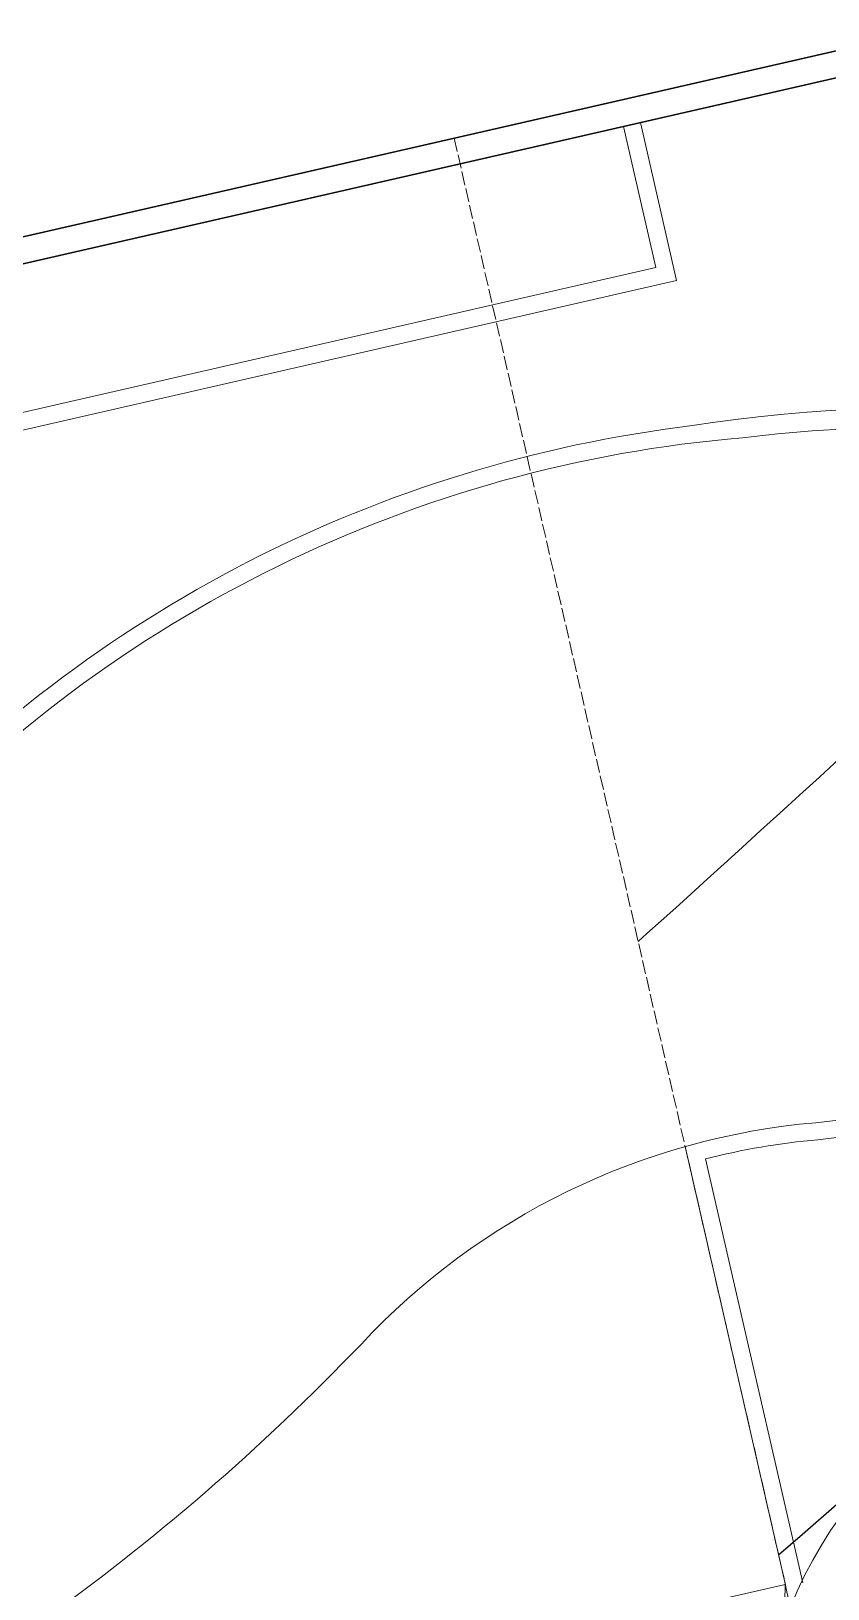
# Model space of a CAD drawing. Header units: millimetres. Extents: x 1667 to 847943, y 724 to 1832625.
# Drawn here: x 657254 to 664193, y 748339 to 761908 of the extents above; entities that cross this region are included whole.
import ezdxf

# ---------------------------------------------------------------- set-up
doc = ezdxf.new("R2010")
doc.units = ezdxf.units.MM
doc.linetypes.add('ACAD_ISO02W100', pattern=[15, 12, -3])
for name, color, linetype, lineweight in [('.', 1, 'Continuous', 0), ('BRICK WALL_MOFA', 22, 'Continuous', 20), ('ELEV_20_MOFA', 251, 'Continuous', 20), ('L-KERB STONE', 183, 'Continuous', 9), ('L-RCC', 212, 'Continuous', 30), ('L-VEHICLES', 252, 'Continuous', 9), ('landscape text', 1, 'Continuous', 0), ('OVERHEAD LINES_MOFA', 252, 'ACAD_ISO02W100', 5)]:
    doc.layers.add(name, color=color, linetype=linetype, lineweight=lineweight)
doc.layers.add('ESMinor98.600', color=30, linetype='Continuous')
doc.layers.add('ESMinor98.800', color=30, linetype='Continuous')

# ---------------------------------------------------------------- blocks, each defined once
blk = doc.blocks.new('PATHWAY OP1 FF-flat-1')
at = {"layer": 'BRICK WALL_MOFA'}
blk.add_lwpolyline([(-1863605, -597968), (-1899641, -669014), (-1911230, -729672), (-1860420, -748391), (-1785147, -743224), (-1776552, -747208), (-1742527, -569656), (-1767607, -563539), (-1856460, -583881)], close=True, dxfattribs=at)
blk.add_lwpolyline([(-1863605, -597968), (-1899641, -669014), (-1911230, -729672), (-1860420, -748391), (-1785147, -743224), (-1776552, -747208), (-1742527, -569656), (-1767607, -563539), (-1856460, -583881)], close=True, dxfattribs=at)
at = {"layer": 'L-RCC'}
for points in [[(-1864961, -600642), (-1899641, -669014), (-1911230, -729672), (-1860420, -748391), (-1785147, -743224), (-1776552, -747208), (-1742527, -569656), (-1767607, -563540), (-1853384, -583177), (-1853333, -583402), (-1850855, -582834)], [(-1897643, -665584), (-1899421, -669089), (-1910968, -729524), (-1860386, -748158), (-1785104, -742991), (-1776722, -746875), (-1742794, -569828), (-1767609, -563776), (-1850855, -582834)]]:
    blk.add_lwpolyline(points, dxfattribs=at)
at = {"layer": 'landscape text', "color": 251, "lineweight": 0, "true_color": 0x636466}
blk.add_line((-1770250, -564145), (-1770250, -564144), dxfattribs=at)
blk = doc.blocks.new('Car plan-flat-142-flat-1-flat-32-flat-1-flat-1')
at = {"layer": 'ELEV_20_MOFA'}
for points in [[(106504, 229990), (107620, 225116), (105183, 224558), (104067, 229432), (106504, 229990)], [(107620, 225116), (105285, 229711), (105183, 224558)]]:
    blk.add_lwpolyline(points, dxfattribs=at)
blk = doc.blocks.new('zw$39B4-flat-1')
at = {"layer": 'ESMinor98.600', "color": 30, "transparency": 33554559}
blk.add_lwpolyline([(142382, 152859), (142589, 153039), (142888, 153300)], dxfattribs=at)
at = {"layer": 'ESMinor98.800', "color": 30, "transparency": 33554559}
blk.add_lwpolyline([(141158, 158203), (141235, 158272), (141358, 158381), (141485, 158496), (141619, 158617), (141759, 158744), (141908, 158879), (142064, 159020), (142225, 159168), (142392, 159320), (142563, 159476), (142737, 159635), (142913, 159796)], dxfattribs=at)

msp = doc.modelspace()

# ---------------------------------------------------------------- linework, layer by layer
at = {"layer": 'BRICK WALL_MOFA', "lineweight": 5}
msp.add_line((665005.448, 761908.188), (576152.851, 741566.259), dxfattribs=at)
at = {"layer": 'BRICK WALL_MOFA'}
msp.add_lwpolyline([(679783.187, 758067.851), (665003.734, 761672.072), (576309.182, 741366.326), (576307.357, 741362.73)], dxfattribs=at)
at = {"layer": 'L-KERB STONE'}
for p, q in [((662695.586, 759848.56), (662413.995, 761078.534)), ((663827.762, 748358.21), (662949.909, 752192.082)), ((663973.978, 748391.69), (663128.361, 752084.778))]:
    msp.add_line(p, q, dxfattribs=at)
for points in [[(662560.212, 761112.009), (662875.278, 759735.817), (582338.496, 741297.649), (583067.575, 738109.949), (581725.948, 737802.69, -0.454331767), (579996.929, 738914.682), (579280.069, 742045.893)], [(662695.586, 759848.56), (582158.834, 741410.402), (582887.907, 738222.729), (581916.262, 738000.841, -0.437102313), (580142.656, 738950.298), (579426.286, 742079.368)], [(665030.164, 734197.714), (665812.057, 734376.743, -0.017162748), (666812.736, 734569.988, 1.000624971), (663010.771, 758471.86)], [(664996.685, 734343.93), (665778.578, 734522.959, -0.017162748), (666789.365, 734718.156, 0.983940877), (663450.687, 758366.248, 0.188353082), (656030.672, 754727.349, -0.109182575), (651663.928, 752042.404), (650548.435, 756914.543)], [(663010.771, 758471.86, 0.178590725), (655923.6, 754832.522, -0.105487734), (651772.579, 752239.957), (650694.652, 756948.019)], [(597093.725, 717916.213, -0.775045846), (595843.51, 732437.675), (607981.99, 735215.086, -0.278101992), (614339.758, 733125.411, 0.21650674), (619555.494, 730710.468, 0.03517372), (624469.836, 731021.118), (666755.919, 740703.588, 0.907792745), (664089.024, 752399.633, 0.185957322), (660126.61, 750469.087, -0.093211191), (654074.063, 746144.091)], [(666710.098, 740846.427, 0.907916298), (664104.991, 752250.452, 0.041479521), (663128.361, 752084.778, 0.041479521)], [(663866.404, 748177.209, -0.792491252), (670683.065, 747179.687, 18.232654434)]]:
    msp.add_lwpolyline(points, format="xyb", dxfattribs=at)
at = {"layer": 'landscape text', "color": 251, "lineweight": 0, "true_color": 0x636466}
msp.add_line((662362.665, 761302.733), (662362.62, 761302.931), dxfattribs=at)
at = {"layer": 'OVERHEAD LINES_MOFA', "lineweight": 5, "ltscale": 10}
msp.add_line((660938.43, 760976.876), (663827.762, 748358.21), dxfattribs=at)

# ---------------------------------------------------------------- block references
at = {"layer": '.'}
msp.add_blockref('zw$39B4-flat-1', (521382.382, 595775.774), dxfattribs=at)
msp.add_blockref('PATHWAY OP1 FF-flat-1', (2432612.794, 1325447.618))
at = {"layer": 'L-VEHICLES', "xscale": -0.9996410785281676, "yscale": 0.9996410785281672, "zscale": 0.9996410785281676, "rotation": 205.791591658854}
msp.add_blockref('Car plan-flat-142-flat-1-flat-32-flat-1-flat-1', (469044.209, 904185.336, -15664), dxfattribs=at)

doc.saveas('drawing.dxf')
